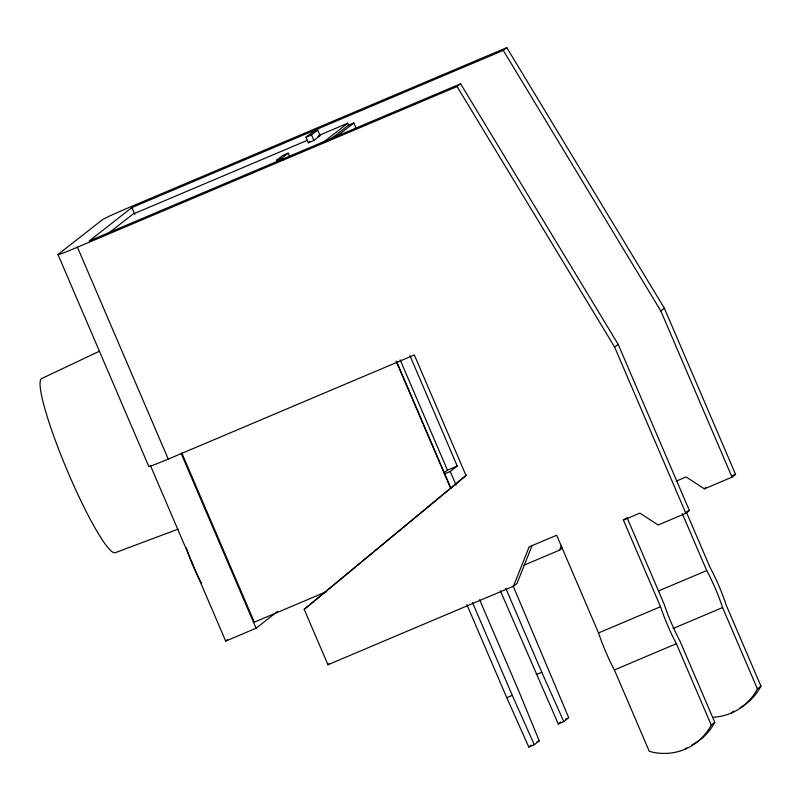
<?xml version="1.0" encoding="UTF-8"?>
<svg xmlns="http://www.w3.org/2000/svg" width="801" height="801" viewBox="0 0 801 801"><rect width="100%" height="100%" fill="white"/><g stroke="black" fill="none" stroke-linecap="round" stroke-linejoin="round"><path stroke-width="1.2" d="M676.184 481.151L686.097 476.955L704.369 488.85L732.044 477.146L735.568 474.382L664.339 308.195L506.803 47.639L127.139 208.31A25.252 0.881 -23.2 0 0 102.548 219.634L57.972 254.518L148.786 466.412A25.252 0.881 -23.2 0 0 168.25 459.093L414.337 354.963L465.972 475.444L304.2 609.351L327.949 664.75L513.461 586.242L529.121 546.893L556.655 535.238L598.527 632.94A36.656 4.786 67.1 0 0 614.387 669.946L649.251 751.288A53.807 53.317 52 0 0 711.238 725.055L714.772 722.292L679.909 640.95A36.656 4.786 67.1 0 1 664.049 603.944L626.923 517.326M532.184 545.291L516.985 583.478L513.461 586.242M523.924 565.216L559.639 550.097L561.481 545.471M449.281 489.421L304.2 609.351M451.203 487.829L466.613 475.083M506.803 47.639L503.278 50.403L131.875 207.569L89.221 240.951L460.625 83.785L618.162 344.34L689.391 510.527L685.856 513.281L658.192 524.995L639.909 513.101L623.398 520.089L660.525 606.707A36.656 4.786 67.1 0 0 676.384 643.714L711.238 725.055M108.515 233.241L132.966 214.117L307.524 140.245M277.426 162.573L276.475 160.35L282.713 155.464L288.22 153.141L289.642 156.465M305.972 137.261L312.21 132.385L317.717 130.052L320.09 135.589L313.852 140.475L308.345 142.808L305.972 137.261L311.479 134.938L317.717 130.052M276.475 160.35L281.982 158.027L288.22 153.141M308.345 142.808L310.127 141.407M322.292 143.139L347.714 123.234L348.695 125.537M330.903 138.943L348.315 125.326L353.822 122.994L356.245 128.641M335.449 137.371L353.822 122.994M57.972 254.518A25.252 0.881 -23.2 0 0 77.437 247.209L457.091 86.548L460.625 83.785M150.298 465.231L225.682 641.11L227.614 639.598M443.944 472.91L447.439 470.167L457.241 466.022L409.942 355.674M444.735 473.822L450.242 471.499L457.241 466.022M685.856 513.281L614.637 347.093L618.162 344.34M732.044 477.146L660.815 310.958L664.339 308.195M225.682 641.11L256.06 628.224L277.727 611.263M327.949 664.75L329.712 663.368M559.639 550.097L562.282 548.024M623.398 520.089L625.16 518.708M704.369 488.85L706.132 487.479M466.893 604.635L506.773 697.691L528.79 747.053L531.263 745.11M500.325 590.737L558.287 723.964L560.77 722.021M528.79 747.053L534.297 744.72L539.253 740.835L518.527 690.482L479.619 599.709M558.287 723.964L563.794 721.631L568.75 717.756L513.061 585.821M713.501 717.215A53.807 53.317 52 0 0 757.426 688.91L760.95 686.147L726.086 604.815A34.053 4.446 67.1 0 0 710.227 567.809L686.287 511.959M684.995 749.245L686.757 747.864M731.173 713.11L733.816 711.038M99.444 351.218L41.962 378.412A94.548 12.335 67.1 0 0 66.333 468.365A94.548 12.335 67.1 0 0 115.114 552.74L178.142 529.111M319.008 135.389L347.714 123.234M317.887 136.52L320.09 135.589M326.678 591.569L254.328 622.177L181.807 452.986M732.244 475.784L735.568 474.382M687.178 511.459L689.391 510.527M658.482 590.968L706.702 570.562A34.053 4.446 67.1 0 1 722.562 607.569L757.426 688.91M598.527 632.94L660.525 606.707M536.28 674.612L541.786 672.279L563.794 721.631M506.773 697.691L512.28 695.368L534.297 744.72M673.2 628.465L722.562 607.569M614.387 669.946L676.384 643.714M565.446 719.148L567.649 718.217M537.05 741.776L539.253 740.835M503.278 50.403L660.815 310.958M457.091 86.548L614.637 347.093M682.272 513.581L706.702 570.562M311.479 134.938L313.852 140.475M505.831 588.405L541.786 672.279M450.242 471.499L456.059 485.066M400.14 359.819L447.439 470.167M396.455 361.181L451.033 488.52M396.225 361.331L450.372 487.669M281.982 158.027L282.923 160.24M472.4 602.302L512.28 695.368M131.875 207.569L134.818 214.448M181.166 453.486L256.06 628.224M77.437 247.209L168.25 459.093M760.95 686.147A53.807 53.317 52 0 1 740.144 707.663M714.772 722.292A53.807 53.317 52 0 1 691.824 744.95M201.462 583.198A30.158 3.935 67.1 0 1 186.393 547.924"/></g></svg>
